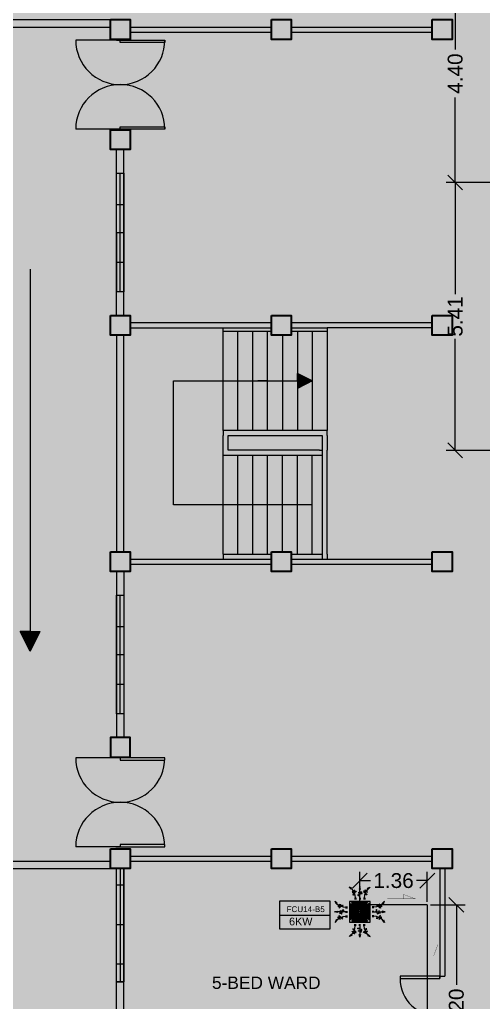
# Model space of a CAD drawing. Header units: millimetres. Extents: x -60 to 576, y -39 to 287.
# Drawn here: x 238.41 to 247.77, y 109.86 to 129.71 of the extents above; entities that cross this region are included whole.
import ezdxf

# ---------------------------------------------------------------- set-up
doc = ezdxf.new("R2010")
doc.units = ezdxf.units.MM
doc.header["$MEASUREMENT"] = 0
for name, color, linetype in [('AIR', 7, 'Continuous'), ('AIR-00', 7, 'Continuous'), ('AIR-01', 7, 'Continuous'), ('AIR-02', 7, 'Continuous'), ('AIR-04', 7, 'Continuous'), ('DRAIN PIPE', 7, 'Continuous'), ('fcu drain', 7, 'Continuous'), ('label', 7, 'Continuous'), ('Legends', 7, 'Continuous'), ('M-AC-TEXT', 7, 'Continuous')]:
    doc.layers.add(name, color=color, linetype=linetype)
doc.styles.add('ar-dim-axis', font='romans.shx', dxfattribs={"width": 0.8})
doc.styles.add('OIP FONT', font='GOTHIC.TTF', dxfattribs={"height": 150})
doc.styles.get("Standard").update_dxf_attribs({"font": 'arial.ttf'})
doc.styles.add('SWISSLT175', font='swissl.ttf', dxfattribs={"height": 0.175})
doc.dimstyles.new('ar-dim-axis', dxfattribs={"dimtxt": 350, "dimasz": 250, "dimexe": 75, "dimexo": 75, "dimgap": 200, "dimtad": 1, "dimdec": 0, "dimzin": 12, "dimdsep": 46, "dimtxsty": 'ar-dim-axis', "dimblk": 'ARCHTICK', "dimcen": 120, "dimclrd": 11, "dimclre": 8, "dimclrt": 4, "dimadec": 0, "dimazin": 3, "dimtm": 1, "dimtfac": 1, "dimtdec": 0, "dimtix": 1, "dimtmove": 2, "dimatfit": 3, "dimldrblk": 'ARCHTICK', "dimfxl": 1, "dimtolj": 1, "dimtzin": 0, "dimarcsym": 1})
doc.dimstyles.new('Copy of dimension', dxfattribs={"dimtxt": 0.3, "dimasz": 0.3, "dimexe": 0.18, "dimexo": 0.0625, "dimgap": 0.09, "dimtad": 0, "dimzin": 0, "dimdsep": 46, "dimtxsty": 'Standard', "dimblk": 'OBLIQUE', "dimcen": 0.09, "dimclrd": 256, "dimclre": 256, "dimclrt": 256, "dimadec": 0, "dimazin": 0, "dimtfac": 1, "dimtofl": 0, "dimtmove": 0, "dimatfit": 3, "dimldrblk": 'OBLIQUE', "dimfxl": 1, "dimtolj": 1, "dimtzin": 0, "dimarcsym": 0})

# ---------------------------------------------------------------- blocks, each defined once
blk = doc.blocks.new('_ARCHTICK')
at = {"color": 0, "linetype": 'ByBlock', "const_width": 0.15}
blk.add_lwpolyline([(-0.5, -0.5), (0.5, 0.5)], dxfattribs=at)
blk = doc.blocks.new('FCU-13000P (CASSETTE SPLIT)')
at = {"layer": 'AIR-00', "ltscale": 3}
for p, q in [((-7.105427357601002e-15, 0.5227760220777427), (-7.105427357601002e-15, 0.999858067324416)), ((-0.1934974863815064, 0.5583965329426945), (-0.1934974863815064, 0.4871555112127943)), ((-0.1618149178217116, 0.5583965329426945), (-0.1618149178217116, 0.4871555112127943)), ((-0.01584128427990628, 0.5583965329426945), (-0.01584128427990628, 0.4871555112127943)), ((0.01584128427989029, 0.5583965329426945), (0.01584128427989029, 0.4871555112127943)), ((0.1618149178217116, 0.5583965329426945), (0.1618149178217116, 0.4871555112127943)), ((0.1934974863815064, 0.5583965329426945), (0.1934974863815064, 0.4871555112127943)), ((-0.5227760220777427, 7.105427357601002e-15), (-0.999858067324416, 7.105427357601002e-15)), ((-0.5583965329426945, 0.1934974863815064), (-0.4871555112127934, 0.1934974863815064)), ((-0.5583965329426945, 0.1618149178217116), (-0.4871555112127934, 0.1618149178217116)), ((-0.5583965329426945, 0.01584128427990628), (-0.4871555112127934, 0.01584128427990628)), ((0.5583965329426945, 0.1934974863815064), (0.4871555112127934, 0.1934974863815064)), ((0.5583965329426945, 0.1618149178217116), (0.4871555112127934, 0.1618149178217116)), ((0.5583965329426945, 0.01584128427990628), (0.4871555112127934, 0.01584128427990628)), ((0.5227760220777427, 7.105427357601002e-15), (0.999858067324416, 7.105427357601002e-15)), ((-0.5583965329426945, -0.01584128427989029), (-0.4871555112127934, -0.01584128427989029)), ((-0.5583965329426945, -0.1618149178217116), (-0.4871555112127934, -0.1618149178217116)), ((-0.5583965329426945, -0.1934974863815064), (-0.4871555112127934, -0.1934974863815064)), ((0.5583965329426945, -0.01584128427989029), (0.4871555112127934, -0.01584128427989029)), ((0.5583965329426945, -0.1618149178217116), (0.4871555112127934, -0.1618149178217116)), ((0.5583965329426945, -0.1934974863815064), (0.4871555112127934, -0.1934974863815064)), ((-0.1934974863815064, -0.5583965329426945), (-0.1934974863815064, -0.4871555112127943)), ((-0.1618149178217116, -0.5583965329426945), (-0.1618149178217116, -0.4871555112127943)), ((-0.01584128427990628, -0.5583965329426945), (-0.01584128427990628, -0.4871555112127943)), ((-7.105427357601002e-15, -0.5227760220777427), (-7.105427357601002e-15, -0.999858067324416)), ((0.01584128427989029, -0.5583965329426945), (0.01584128427989029, -0.4871555112127943)), ((0.1618149178217116, -0.5583965329426945), (0.1618149178217116, -0.4871555112127943)), ((0.1934974863815064, -0.5583965329426945), (0.1934974863815064, -0.4871555112127943))]:
    blk.add_line(p, q, dxfattribs=at)
at = {"layer": 'AIR-00'}
for p, q in [((0.2953553390593271, -0.2953553390593253), (-0.2953553390593271, 0.2953553390593253)), ((0.2953553390593271, 0.2953553390593253), (-0.2953553390593271, -0.2953553390593253))]:
    blk.add_line(p, q, dxfattribs=at)
at = {"layer": 'AIR-00', "ltscale": 3}
for points in [[(-0.3354339739758903, 0.8949367535147612), (-0.311302411150054, 0.9324741763992979), (-0.4157311477908916, 0.9730825421665728)], [(-0.02231249897048215, 0.8900557322108931), (0.02231249897046617, 0.8900557322108931), (-8.881784197001252e-15, 0.999858067324416)], [(0.3354339739758903, 0.8949367535147612), (0.311302411150054, 0.9324741763992979), (0.4157311477908916, 0.9730825421665728)], [(-0.8949367535147612, 0.3354339739758903), (-0.9324741763992979, 0.311302411150054), (-0.9730825421665728, 0.4157311477908916)], [(0.8949367535147612, 0.3354339739758903), (0.9324741763992979, 0.311302411150054), (0.9730825421665728, 0.4157311477908916)], [(-0.8900557322108931, 0.02231249897048215), (-0.8900557322108931, -0.02231249897046617), (-0.999858067324416, 8.881784197001252e-15)], [(0.8900557322108931, 0.02231249897048215), (0.8900557322108931, -0.02231249897046617), (0.999858067324416, 8.881784197001252e-15)], [(-0.8949367535147612, -0.3354339739758903), (-0.9324741763992979, -0.311302411150054), (-0.9730825421665728, -0.4157311477908916)], [(0.8949367535147612, -0.3354339739758903), (0.9324741763992979, -0.311302411150054), (0.9730825421665728, -0.4157311477908916)], [(-0.3354339739758903, -0.8949367535147612), (-0.311302411150054, -0.9324741763992979), (-0.4157311477908916, -0.9730825421665728)], [(-0.02231249897048215, -0.8900557322108931), (0.02231249897046617, -0.8900557322108931), (-8.881784197001252e-15, -0.999858067324416)], [(0.3354339739758903, -0.8949367535147612), (0.311302411150054, -0.9324741763992979), (0.4157311477908916, -0.9730825421665728)]]:
    blk.add_lwpolyline(points, close=True, dxfattribs=at)
at = {"layer": 'AIR-00'}
for points in [[(-0.3233681925629757, 0.9137054649570295, -0.1718088678768037), (-0.1776562021016108, 0.5583965329426945), (-0.1776562021016108, 0.5222310829013512)], [(0.3233681925629757, 0.9137054649570295, 0.1718088678768037), (0.1776562021016108, 0.5583965329426945), (0.1776562021016108, 0.5222310829013512)], [(-0.9137054649570295, 0.3233681925629757, 0.1718088678768037), (-0.5583965329426945, 0.1776562021016108), (-0.5222310829013512, 0.1776562021016108)], [(0.9137054649570295, 0.3233681925629757, -0.1718088678768037), (0.5583965329426945, 0.1776562021016108), (0.5222310829013512, 0.1776562021016108)], [(-0.9137054649570295, -0.3233681925629757, -0.1718088678768037), (-0.5583965329426945, -0.1776562021016108), (-0.5222310829013512, -0.1776562021016108)], [(0.9137054649570295, -0.3233681925629757, 0.1718088678768037), (0.5583965329426945, -0.1776562021016108), (0.5222310829013512, -0.1776562021016108)], [(-0.3233681925629757, -0.9137054649570295, 0.1718088678768037), (-0.1776562021016108, -0.5583965329426945), (-0.1776562021016108, -0.5222310829013512)], [(0.3233681925629757, -0.9137054649570295, -0.1718088678768037), (0.1776562021016108, -0.5583965329426945), (0.1776562021016108, -0.5222310829013512)]]:
    blk.add_lwpolyline(points, format="xyb", dxfattribs=at)
for points in [[(-0.2599999999999998, -0.259999999999998), (0.2599999999999998, -0.2599999999999962), (0.2600000000000007, 0.259999999999998), (-0.2599999999999998, 0.259999999999998)], [(-0.2100000000000009, -0.2099999999999991), (0.2100000000000026, -0.2099999999999973), (0.2100000000000009, 0.2099999999999991), (-0.2100000000000009, 0.2099999999999991)], [(-0.160000000000001, -0.1599999999999984), (0.1600000000000028, -0.1599999999999966), (0.160000000000001, 0.1599999999999984), (-0.160000000000001, 0.1599999999999984)], [(-0.1100000000000012, -0.1099999999999994), (0.110000000000003, -0.1099999999999977), (0.1100000000000012, 0.1099999999999994), (-0.1100000000000012, 0.1099999999999994)], [(-0.06000000000000139, -0.05999999999999872), (0.06000000000000316, -0.05999999999999694), (0.06000000000000139, 0.05999999999999872), (-0.06000000000000139, 0.05999999999999872)]]:
    blk.add_lwpolyline(points, close=True, dxfattribs=at)
at = {"layer": 'AIR-00', "ltscale": 3}
for points in [[(-0.2677478374719957, 0.8404580605517644), (-0.2311577860871346, 0.8521369272970549), (-0.1336933111678267, 0.8824412830765702), (-0.422244853896613, 0.7038013426221994), (0.004842014239526904, 0.9030058120233662), (-0.358385268367277, 0.6454544827540296), (-0.2387546223537829, 0.6780035992551685), (-0.199446847060301, 0.6895241051866989)], [(0.2677478374719957, 0.8404580605517644), (0.2311577860871346, 0.8521369272970549), (0.1336933111678267, 0.8824412830765702), (0.422244853896613, 0.7038013426221994), (-0.004842014239526904, 0.9030058120233662), (0.358385268367277, 0.6454544827540296), (0.2387546223537829, 0.6780035992551685), (0.199446847060301, 0.6895241051866989)], [(-0.8404580605517644, 0.2677478374719957), (-0.8521369272970549, 0.2311577860871346), (-0.8824412830765702, 0.1336933111678267), (-0.7038013426221994, 0.422244853896613), (-0.9030058120233662, -0.004842014239526904), (-0.6454544827540296, 0.358385268367277), (-0.6780035992551685, 0.2387546223537829), (-0.6895241051866989, 0.199446847060301)], [(0.8404580605517644, 0.2677478374719957), (0.8521369272970549, 0.2311577860871346), (0.8824412830765702, 0.1336933111678267), (0.7038013426221994, 0.422244853896613), (0.9030058120233662, -0.004842014239526904), (0.6454544827540296, 0.358385268367277), (0.6780035992551685, 0.2387546223537829), (0.6895241051866989, 0.199446847060301)], [(-0.8404580605517644, -0.2677478374719957), (-0.8521369272970549, -0.2311577860871346), (-0.8824412830765702, -0.1336933111678267), (-0.7038013426221994, -0.422244853896613), (-0.9030058120233662, 0.004842014239526904), (-0.6454544827540296, -0.358385268367277), (-0.6780035992551685, -0.2387546223537829), (-0.6895241051866989, -0.199446847060301)], [(0.8404580605517644, -0.2677478374719957), (0.8521369272970549, -0.2311577860871346), (0.8824412830765702, -0.1336933111678267), (0.7038013426221994, -0.422244853896613), (0.9030058120233662, 0.004842014239526904), (0.6454544827540296, -0.358385268367277), (0.6780035992551685, -0.2387546223537829), (0.6895241051866989, -0.199446847060301)], [(-0.2677478374719957, -0.8404580605517644), (-0.2311577860871346, -0.8521369272970549), (-0.1336933111678267, -0.8824412830765702), (-0.422244853896613, -0.7038013426221994), (0.004842014239526904, -0.9030058120233662), (-0.358385268367277, -0.6454544827540296), (-0.2387546223537829, -0.6780035992551685), (-0.199446847060301, -0.6895241051866989)], [(0.2677478374719957, -0.8404580605517644), (0.2311577860871346, -0.8521369272970549), (0.1336933111678267, -0.8824412830765702), (0.422244853896613, -0.7038013426221994), (-0.004842014239526904, -0.9030058120233662), (0.358385268367277, -0.6454544827540296), (0.2387546223537829, -0.6780035992551685), (0.199446847060301, -0.6895241051866989)]]:
    blk.add_open_spline(points, degree=3, knots=[0.003283373016645994, 0.003283373016645994, 0.003283373016645994, 0.003283373016645994, 0.07125673401182435, 0.1924074622850254, 0.3347111145698326, 0.5062144727996265, 0.5813292033149298, 0.5813292033149298, 0.5813292033149298, 0.5813292033149298], dxfattribs=at)
for points in [[(-8.881784197001252e-15, 0.7998245828525512), (0.07656577961462041, 0.77607757560925), (-0.05808428128809773, 0.7549690294354541), (0.09768727811871436, 0.7180292880357495), (-0.08712642193214215, 0.6626196044680484), (-8.881784197001252e-15, 0.6309567852073492)], [(-0.7998245828525512, 8.881784197001252e-15), (-0.77607757560925, -0.07656577961462041), (-0.7549690294354541, 0.05808428128809773), (-0.7180292880357495, -0.09768727811871436), (-0.6626196044680484, 0.08712642193214215), (-0.6309567852073492, 8.881784197001252e-15)], [(0.7998245828525512, 8.881784197001252e-15), (0.77607757560925, -0.07656577961462041), (0.7549690294354541, 0.05808428128809773), (0.7180292880357495, -0.09768727811871436), (0.6626196044680484, 0.08712642193214215), (0.6309567852073492, 8.881784197001252e-15)], [(-8.881784197001252e-15, -0.7998245828525512), (0.07656577961462041, -0.77607757560925), (-0.05808428128809773, -0.7549690294354541), (0.09768727811871436, -0.7180292880357495), (-0.08712642193214215, -0.6626196044680484), (-8.881784197001252e-15, -0.6309567852073492)]]:
    blk.add_spline(points, degree=3, dxfattribs=at)
for points in [[(-0.4157311477908907, 0.9730825421665728), (-0.3354339739758911, 0.8949367535147612), (-0.3113024111500549, 0.9324741763992979)], [(-7.993605777301127e-15, 0.999858067324416), (-0.02231249897048304, 0.8900557322108931), (0.02231249897046528, 0.8900557322108931)], [(0.4157311477908889, 0.9730825421665728), (0.3354339739758894, 0.8949367535147612), (0.3113024111500531, 0.9324741763992979)], [(-0.9730825421665728, 0.4157311477908898), (-0.8949367535147612, 0.3354339739758903), (-0.9324741763992979, 0.311302411150054)], [(0.9730825421665728, 0.4157311477908898), (0.8949367535147612, 0.3354339739758903), (0.9324741763992979, 0.311302411150054)], [(-0.999858067324416, 7.105427357601002e-15), (-0.8900557322108922, 0.02231249897048215), (-0.8900557322108922, -0.02231249897046617)], [(0.999858067324416, 7.105427357601002e-15), (0.8900557322108922, 0.02231249897048215), (0.8900557322108922, -0.02231249897046617)], [(-0.9730825421665728, -0.4157311477908898), (-0.8949367535147612, -0.3354339739758903), (-0.9324741763992979, -0.311302411150054)], [(0.9730825421665728, -0.4157311477908898), (0.8949367535147612, -0.3354339739758903), (0.9324741763992979, -0.311302411150054)], [(-0.4157311477908907, -0.9730825421665728), (-0.3354339739758911, -0.8949367535147612), (-0.3113024111500549, -0.9324741763992979)], [(-7.993605777301127e-15, -0.999858067324416), (-0.02231249897048304, -0.8900557322108931), (0.02231249897046528, -0.8900557322108931)], [(0.4157311477908889, -0.9730825421665728), (0.3354339739758894, -0.8949367535147612), (0.3113024111500531, -0.9324741763992979)]]:
    blk.add_solid(points, dxfattribs=at)
at = {"layer": 'AIR-01'}
for points in [[(-0.3725000000000005, 0.3099999999999987), (-0.3475000000000001, 0.3099999999999987), (-0.3475000000000001, -0.3099999999999987), (-0.3725000000000005, -0.3099999999999987)], [(-0.3100000000000005, 0.3724999999999987), (0.3100000000000005, 0.3724999999999987), (0.3100000000000005, 0.3475000000000001), (-0.3100000000000005, 0.3475000000000001)], [(0.3725000000000005, 0.3099999999999987), (0.3475000000000001, 0.3099999999999987), (0.3475000000000001, -0.3099999999999987), (0.3725000000000005, -0.3099999999999987)], [(-0.3100000000000005, -0.3724999999999987), (0.3100000000000005, -0.3724999999999987), (0.3100000000000005, -0.3475000000000001), (-0.3100000000000005, -0.3475000000000001)]]:
    blk.add_lwpolyline(points, close=True, dxfattribs=at)
at = {"layer": 'AIR-02'}
blk.add_lwpolyline([(-0.2600000000000007, -0.3099999999999987), (0.2600000000000016, -0.3099999999999969, 0.414213562373095), (0.3100000000000014, -0.2599999999999962), (0.3100000000000005, 0.259999999999998, 0.4142135623730945), (0.2600000000000007, 0.3099999999999987), (-0.2600000000000007, 0.3099999999999987, 0.414213562373095), (-0.3100000000000005, 0.259999999999998), (-0.3100000000000005, -0.259999999999998, 0.414213562373095)], format="xyb", close=True, dxfattribs=at)
at = {"layer": 'AIR-04'}
blk.add_lwpolyline([(-0.4100000000000001, -0.4100000000000001), (0.4100000000000001, -0.4100000000000001), (0.4100000000000001, 0.4100000000000001), (-0.4100000000000001, 0.4100000000000001)], close=True, dxfattribs=at)
blk = doc.blocks.new('_Oblique')
at = {"color": 0, "linetype": 'ByBlock', "lineweight": -2}
blk.add_line((-0.5, -0.5), (0.5, 0.5), dxfattribs=at)
blk = doc.blocks.new('*D210')
at = {"lineweight": -2, "transparency": 16777216}
for p, q in [((247.9357664426876, 130.8233118217635), (247.0206179652503, 130.8233118217635)), ((247.2006179652503, 130.8233118217635), (247.2006179652503, 129.1077031429105)), ((247.2006179652503, 126.4217806850669), (247.2006179652503, 128.13738936392)), ((247.9357664426803, 126.4217806850669), (247.0206179652503, 126.4217806850669))]:
    blk.add_line(p, q, dxfattribs=at)
at = {"layer": 'Defpoints', "color": 0, "transparency": 16777216}
for p in [(247.9982664426876, 130.8233118217635), (247.2006179652503, 126.4217806850669), (247.9982664426803, 126.4217806850669)]:
    blk.add_point(p, dxfattribs=at)
at = {"lineweight": -2, "transparency": 16777216, "xscale": 0.3, "yscale": 0.3, "zscale": 0.3}
for p, rotation in [((247.2006179652503, 130.8233118217635), 90), ((247.2006179652503, 126.4217806850669), 270)]:
    blk.add_blockref('_Oblique', p, dxfattribs=dict(at, rotation=rotation))
at = {"transparency": 16777216, "insert": (247.2006179652503, 128.6225462534151), "char_height": 0.3, "attachment_point": 5, "rotation": 90}
blk.add_mtext('\\A1;4.40', dxfattribs=at)
blk = doc.blocks.new('*D211')
at = {"lineweight": -2, "transparency": 16777216}
for p, q in [((247.9357664426803, 126.4217806850669), (247.0206179652506, 126.4217806850669)), ((247.2006179652506, 126.4217806850669), (247.2006179652506, 124.1668488454142)), ((247.2006179652506, 121.0105663918461), (247.2006179652506, 123.2654982314988)), ((247.9357664426876, 121.0105663918461), (247.0206179652506, 121.0105663918461))]:
    blk.add_line(p, q, dxfattribs=at)
at = {"layer": 'Defpoints', "color": 0, "transparency": 16777216}
for p in [(247.9982664426803, 126.4217806850669), (247.2006179652506, 121.0105663918461), (247.9982664426876, 121.0105663918461)]:
    blk.add_point(p, dxfattribs=at)
at = {"lineweight": -2, "transparency": 16777216, "xscale": 0.3, "yscale": 0.3, "zscale": 0.3}
for p, rotation in [((247.2006179652506, 126.4217806850669), 90), ((247.2006179652506, 121.0105663918461), 270)]:
    blk.add_blockref('_Oblique', p, dxfattribs=dict(at, rotation=rotation))
at = {"transparency": 16777216, "insert": (247.2006179652505, 123.7161735384564), "char_height": 0.3, "attachment_point": 5, "rotation": 90}
blk.add_mtext('\\A1;5.41', dxfattribs=at)
blk = doc.blocks.new('*D240')
at = {"lineweight": -2, "transparency": 16777216}
for p, q in [((245.2736970668861, 111.8899097706475), (245.2736970668861, 112.496831155322)), ((246.6359737652833, 111.8899097706548), (246.6359737652833, 112.496831155322)), ((245.2736970668861, 112.316831155322), (245.4894261391407, 112.316831155322)), ((246.6359737652833, 112.316831155322), (246.4202446930288, 112.316831155322))]:
    blk.add_line(p, q, dxfattribs=at)
at = {"layer": 'Defpoints', "color": 0, "transparency": 16777216}
for p in [(246.6359737652833, 112.316831155322), (245.2736970668861, 111.8274097706475), (246.6359737652833, 111.8274097706548)]:
    blk.add_point(p, dxfattribs=at)
at = {"lineweight": -2, "transparency": 16777216, "xscale": 0.3, "yscale": 0.3, "zscale": 0.3, "rotation": 180}
blk.add_blockref('_Oblique', (245.2736970668861, 112.316831155322), dxfattribs=at)
at = {"lineweight": -2, "transparency": 16777216, "xscale": 0.3, "yscale": 0.3, "zscale": 0.3}
blk.add_blockref('_Oblique', (246.6359737652833, 112.316831155322), dxfattribs=at)
at = {"transparency": 16777216, "insert": (245.9548354160847, 112.316831155322), "char_height": 0.3, "attachment_point": 5}
blk.add_mtext('\\A1;1.36', dxfattribs=at)
blk = doc.blocks.new('*D241')
at = {"lineweight": -2, "transparency": 16777216}
for p, q in [((246.6984737652834, 111.8274097706548), (247.4036526944148, 111.8274097706548)), ((247.2236526944148, 111.8274097706548), (247.2236526944148, 110.2144936869864)), ((247.2236526944148, 107.6312638243275), (247.2236526944148, 109.2441799079959)), ((246.6984737652834, 107.6312638243275), (247.4036526944148, 107.6312638243275))]:
    blk.add_line(p, q, dxfattribs=at)
at = {"layer": 'Defpoints', "color": 0, "transparency": 16777216}
for p in [(246.6359737652834, 111.8274097706548), (246.6359737652834, 107.6312638243275), (247.2236526944148, 107.6312638243275)]:
    blk.add_point(p, dxfattribs=at)
at = {"lineweight": -2, "transparency": 16777216, "xscale": 0.3, "yscale": 0.3, "zscale": 0.3}
for p, rotation in [((247.2236526944148, 111.8274097706548), 90), ((247.2236526944148, 107.6312638243275), 270)]:
    blk.add_blockref('_Oblique', p, dxfattribs=dict(at, rotation=rotation))
at = {"transparency": 16777216, "insert": (247.2236526944148, 109.7293367974911), "char_height": 0.3, "attachment_point": 5, "rotation": 90}
blk.add_mtext('\\A1;4.20', dxfattribs=at)

msp = doc.modelspace()

# ---------------------------------------------------------------- linework, layer by layer
at = {"color": 8, "lineweight": 25}
for p, q in [((234.9382664426898, 129.7124097706495), (240.2382664426927, 129.7124097706495)), ((237.2382664426927, 129.5624097706481), (240.2382664426927, 129.5624097706481)), ((240.6382664427015, 129.5624097706553), (243.4882664426927, 129.5624097706553)), ((240.6382664427015, 129.4624097706568), (243.4882664426927, 129.4624097706568)), ((243.8882664427015, 129.5624097706553), (246.7382664426927, 129.5624097706553)), ((243.8882664427015, 129.4624097706568), (246.7382664426927, 129.4624097706568)), ((240.3632664426927, 129.3124097706553), (240.3632664426782, 129.299909770651)), ((240.3632664426927, 129.299909770651), (240.5132664426869, 129.299909770651)), ((240.5132664427015, 129.3124097706553), (240.5132664427015, 129.299909770651)), ((240.5132664426869, 127.4999097706553), (240.3632664426927, 127.4999097706553)), ((240.3632664427073, 127.4874097706582), (240.3632664427073, 127.4999097706553)), ((240.5132664426869, 127.4874097706582), (240.5132664426869, 127.4999097706553)), ((240.3632664426927, 123.7374097706582), (240.3632664426927, 127.0874097706495)), ((240.5132664427015, 123.7374097706582), (240.5132664426869, 127.0874097706568)), ((243.4882664426927, 123.5874097706568), (240.6382664427015, 123.5874097706568)), ((246.7382664426927, 123.5874097706568), (243.8882664427015, 123.5874097706568)), ((240.3632664426927, 123.3374097706568), (240.3632664426927, 118.9624097706568)), ((240.5132664427015, 121.4124097706612), (240.5132664427015, 123.3374097706568)), ((240.6382664427015, 123.4874097706582), (243.4882664426927, 123.4874097706582)), ((243.8882664427015, 123.4874097706582), (244.6132664426927, 123.4874097706582)), ((246.7382664426927, 123.4874097706582), (244.6132664426927, 123.4874097706582)), ((240.5132664427015, 121.3124097706553), (240.5132664427015, 121.4124097706612)), ((240.5132664427015, 121.0124097706597), (240.5132664427015, 121.3124097706553)), ((240.5132664427015, 120.9124097706612), (240.5132664427015, 121.0124097706597)), ((240.5132664427015, 118.9624097706568), (240.5132664427015, 120.9124097706612)), ((240.6382664427015, 118.8124097706553), (243.4882664426927, 118.8124097706553)), ((243.8882664427015, 118.8124097706553), (246.7382664426927, 118.8124097706553)), ((240.3632664426927, 118.5624097706553), (240.3632664426927, 115.2124097706641)), ((240.5132664427015, 118.5624097706553), (240.5132664426869, 115.2124097706568)), ((240.6382664427015, 118.7124097706568), (243.4882664426927, 118.7124097706568)), ((243.8882664427015, 118.7124097706568), (246.7382664426927, 118.7124097706568)), ((240.3632664427073, 114.8124097706553), (240.3632664427073, 114.7999097706582)), ((240.5132664426869, 114.7999097706582), (240.3632664426927, 114.7999097706582)), ((240.5132664426869, 114.8124097706553), (240.5132664426869, 114.7999097706582)), ((240.3632664426927, 112.9999097706626), (240.5132664426869, 112.9999097706626)), ((240.3632664426927, 112.9874097706582), (240.3632664426782, 112.9999097706626)), ((240.5132664427015, 112.9874097706582), (240.5132664427015, 112.9999097706626)), ((240.6382664427015, 112.8124097706553), (243.4882664426927, 112.8124097706553)), ((243.8882664427015, 112.8124097706553), (246.7382664426927, 112.8124097706553)), ((237.2382664426927, 112.7124097706568), (240.2382664426927, 112.7124097706568)), ((240.6382664427015, 112.7124097706568), (243.4882664426927, 112.7124097706568)), ((243.8882664427015, 112.7124097706568), (246.7382664426927, 112.7124097706568)), ((237.2382664426927, 112.5624097706553), (240.2382664426927, 112.5624097706553)), ((240.3632664426927, 106.9624097706568), (240.3632664426927, 112.5624097706553)), ((240.5132664427015, 106.9624097706568), (240.5132664427015, 112.5624097706553)), ((246.8882664427015, 112.5624097706553), (246.8882664427015, 110.3374097706568)), ((246.9882664426927, 112.5624097706553), (246.9882664426927, 110.3874097706597)), ((246.8882664427015, 110.3874097706597), (246.9882664426927, 110.3874097706597))]:
    msp.add_line(p, q, dxfattribs=at)
at = {"color": 8, "lineweight": 13}
for p, q in [((240.4382664426898, 129.299909770651), (239.5382664426957, 129.299909770651)), ((240.4382664426898, 129.299909770651), (241.338266442684, 129.299909770651)), ((240.4382664426898, 129.2499097706553), (240.4382664426898, 129.299909770651)), ((241.338266442684, 129.2499097706553), (240.4382664426898, 129.2499097706553)), ((241.338266442684, 129.299909770651), (241.338266442684, 129.2499097706553)), ((240.4382664426898, 127.4999097706553), (239.5382664426957, 127.4999097706553)), ((240.4382664426898, 127.549909770651), (241.338266442684, 127.549909770651)), ((240.4382664426898, 127.4999097706553), (240.4382664426898, 127.549909770651)), ((241.338266442684, 127.4999097706553), (240.4382664426898, 127.4999097706553)), ((241.338266442684, 127.549909770651), (241.338266442684, 127.4999097706553)), ((240.4382664426898, 114.7999097706582), (239.5382664426957, 114.7999097706582)), ((241.338266442684, 114.7999097706582), (240.4382664426898, 114.7999097706582)), ((240.4382664426898, 114.7999097706582), (240.4382664426898, 114.7499097706626)), ((241.338266442684, 114.7499097706626), (241.338266442684, 114.7999097706582)), ((240.4382664426898, 114.7499097706626), (241.338266442684, 114.7499097706626)), ((240.4382664426898, 112.9999097706626), (239.5382664426957, 112.9999097706626)), ((241.338266442684, 113.0499097706582), (240.4382664426898, 113.0499097706582)), ((240.4382664426898, 113.0499097706582), (240.4382664426898, 112.9999097706626)), ((240.4382664426898, 112.9999097706626), (241.338266442684, 112.9999097706626)), ((241.338266442684, 112.9999097706626), (241.338266442684, 113.0499097706582))]:
    msp.add_line(p, q, dxfattribs=at)
at = {"color": 8, "lineweight": 9}
for p, q in [((240.3632664426927, 126.612409770651), (240.5132664427015, 126.612409770651)), ((240.3632664426927, 125.4124097706466), (240.3632664426927, 126.612409770651)), ((240.4382664426898, 124.2124097706495), (240.4382664426898, 126.612409770651)), ((240.5132664427015, 126.612409770651), (240.5132664427015, 124.2124097706495)), ((240.3632664426927, 125.9749196415017), (240.5132664427015, 125.9749196415017)), ((240.3632664426927, 125.4124097706466), (240.3632664426927, 124.2124097706495)), ((240.3632664426927, 125.4124097706466), (240.5132664427015, 125.4124097706466)), ((240.3632664426927, 124.8124097706481), (240.5132664427015, 124.8124097706481)), ((238.6179590379993, 124.668851083707), (238.6179590379993, 117.3510933673264)), ((240.5132664427015, 124.2124097706495), (240.3632664426927, 124.2124097706495)), ((242.5132664427015, 123.4124097706612), (242.5132664427015, 123.4874097706582)), ((242.5132664427015, 121.4124097706612), (242.5132664427015, 123.4124097706612)), ((243.4882664426927, 123.4124097706612), (242.5132664427015, 123.4124097706612)), ((242.8132664426898, 121.4124097706612), (242.8132664426898, 123.4124097706612)), ((243.1132664426927, 121.4124097706612), (243.1132664426927, 123.4124097706612)), ((243.4132664426957, 121.4124097706612), (243.4132664426957, 123.4124097706612)), ((243.713266442684, 123.3374097706568), (243.713266442684, 121.4124097706612)), ((244.6132664426927, 123.4124097706612), (243.8882664427015, 123.4124097706612)), ((244.0132664427015, 123.4124097706612), (244.0132664427015, 121.4124097706612)), ((244.3132664426898, 123.4124097706612), (244.3132664426898, 121.4124097706612)), ((244.6132664426927, 123.4874097706582), (244.6132664426927, 123.4124097706612)), ((244.6132664426927, 123.4124097706612), (244.6132664426927, 121.4124097706612)), ((244.0132664427015, 122.4124097706612), (244.0132664427015, 122.5624097706553)), ((244.3132664426898, 122.4124097706612), (244.0132664427015, 122.5624097706553)), ((244.0232664426962, 122.4124097706612), (244.0232664426962, 122.557409770658)), ((244.033266442691, 122.4124097706612), (244.033266442691, 122.5524097706606)), ((244.0432664427003, 122.4124097706612), (244.0432664427003, 122.5474097706559)), ((244.0532664426951, 122.4124097706612), (244.0532664426951, 122.5424097706585)), ((244.0632664426898, 122.4124097706612), (244.0632664426898, 122.5374097706612)), ((244.0732664426992, 122.4124097706612), (244.0732664426992, 122.5324097706565)), ((244.0832664426939, 122.4124097706612), (244.0832664426939, 122.5274097706591)), ((244.0932664426887, 122.4124097706612), (244.0932664426887, 122.5224097706617)), ((244.103266442698, 122.4124097706612), (244.103266442698, 122.5174097706571)), ((244.1132664426927, 122.4124097706612), (244.1132664426927, 122.5124097706597)), ((244.1232664426875, 122.4124097706612), (244.1232664426875, 122.5074097706623)), ((244.1332664426968, 122.4124097706612), (244.1332664426968, 122.5024097706577)), ((241.5132664427015, 119.9124097706612), (241.5132664427015, 122.4124097706612)), ((241.5132664427015, 122.4124097706612), (244.0132664427015, 122.4124097706612)), ((243.4132664426957, 122.4124097706612), (243.213266442684, 122.4124097706612)), ((243.4132664426957, 122.4124097706612), (243.6132664426927, 122.4124097706612)), ((244.0132664427015, 122.4124097706612), (244.3132664426898, 122.4124097706612)), ((244.0132664427015, 122.4124097706612), (244.0132664427015, 122.2624097706597)), ((244.3132664426898, 122.4124097706612), (244.0132664427015, 122.2624097706597)), ((244.0232664426962, 122.4124097706612), (244.0232664426962, 122.2674097706571)), ((244.033266442691, 122.4124097706612), (244.033266442691, 122.2724097706617)), ((244.0432664427003, 122.4124097706612), (244.0432664427003, 122.2774097706591)), ((244.0532664426951, 122.4124097706612), (244.0532664426951, 122.2824097706565)), ((244.0632664426898, 122.4124097706612), (244.0632664426898, 122.2874097706612)), ((244.0732664426992, 122.4124097706612), (244.0732664426992, 122.2924097706585)), ((244.0832664426939, 122.4124097706612), (244.0832664426939, 122.2974097706559)), ((244.0932664426887, 122.4124097706612), (244.0932664426887, 122.3024097706606)), ((244.103266442698, 122.4124097706612), (244.103266442698, 122.307409770658)), ((244.1132664426927, 122.4124097706612), (244.1132664426927, 122.3124097706553)), ((244.1232664426875, 122.4124097706612), (244.1232664426875, 122.31740977066)), ((244.1332664426968, 122.4124097706612), (244.1332664426968, 122.3224097706574)), ((244.1432664426916, 122.4124097706612), (244.1432664426916, 122.4974097706603)), ((244.1432664426916, 122.4124097706612), (244.1432664426916, 122.327409770662)), ((244.1532664426863, 122.4124097706612), (244.1532664426863, 122.4924097706556)), ((244.1532664426863, 122.4124097706612), (244.1532664426863, 122.3324097706594)), ((244.1632664426957, 122.4124097706612), (244.1632664426957, 122.4874097706582)), ((244.1632664426957, 122.4124097706612), (244.1632664426957, 122.3374097706568)), ((244.173266442705, 122.4124097706612), (244.173266442705, 122.4824097706609)), ((244.173266442705, 122.4124097706612), (244.173266442705, 122.3424097706614)), ((244.1832664426852, 122.4124097706612), (244.1832664426852, 122.4774097706562)), ((244.1832664426852, 122.4124097706612), (244.1832664426852, 122.3474097706588)), ((244.1932664426945, 122.4124097706612), (244.1932664426945, 122.4724097706588)), ((244.1932664426945, 122.4124097706612), (244.1932664426945, 122.3524097706562)), ((244.2032664427038, 122.4124097706612), (244.2032664427038, 122.4674097706614)), ((244.2032664427038, 122.4124097706612), (244.2032664427038, 122.3574097706609)), ((244.213266442684, 122.4124097706612), (244.213266442684, 122.4624097706568)), ((244.213266442684, 122.4124097706612), (244.213266442684, 122.3624097706582)), ((244.2232664426933, 122.4124097706612), (244.2232664426933, 122.4574097706594)), ((244.2232664426933, 122.4124097706612), (244.2232664426933, 122.3674097706556)), ((244.2332664427026, 122.4124097706612), (244.2332664427026, 122.452409770662)), ((244.2332664427026, 122.4124097706612), (244.2332664427026, 122.3724097706603)), ((244.2432664426974, 122.4124097706612), (244.2432664426974, 122.4474097706574)), ((244.2432664426974, 122.4124097706612), (244.2432664426974, 122.3774097706577)), ((244.2532664426922, 122.4124097706612), (244.2532664426922, 122.44240977066)), ((244.2532664426922, 122.4124097706612), (244.2532664426922, 122.382409770655)), ((244.2632664427015, 122.4124097706612), (244.2632664427015, 122.4374097706553)), ((244.2632664427015, 122.4124097706612), (244.2632664427015, 122.3874097706597)), ((244.2732664426962, 122.4124097706612), (244.2732664426962, 122.432409770658)), ((244.2732664426962, 122.4124097706612), (244.2732664426962, 122.3924097706571)), ((244.283266442691, 122.4124097706612), (244.283266442691, 122.4274097706606)), ((244.283266442691, 122.4124097706612), (244.283266442691, 122.3974097706617)), ((244.2932664427003, 122.4124097706612), (244.2932664427003, 122.4224097706559)), ((244.2932664427003, 122.4124097706612), (244.2932664427003, 122.4024097706591)), ((244.3032664426951, 122.4124097706612), (244.3032664426951, 122.4174097706585)), ((244.3032664426951, 122.4124097706612), (244.3032664426951, 122.4074097706565)), ((244.6132664426927, 121.4124097706612), (242.5132664427015, 121.4124097706612)), ((242.5132664427015, 121.4124097706612), (242.5132664427015, 121.3124097706553)), ((242.5132664427015, 121.0124097706597), (242.5132664427015, 121.3124097706553)), ((242.6132664426927, 121.0124097706597), (242.6132664426927, 121.3124097706553)), ((242.6132664426927, 121.3124097706553), (244.463266442684, 121.3124097706553)), ((244.463266442684, 121.3124097706553), (244.5132664427015, 121.3124097706553)), ((244.5132664427015, 121.3124097706553), (244.5132664427015, 121.0124097706597)), ((244.6132664426927, 121.3124097706553), (244.6132664426927, 121.4124097706612)), ((244.6132664426927, 121.3124097706553), (244.6132664426927, 121.0124097706597)), ((242.5132664427015, 118.9124097706612), (242.5132664427015, 121.0124097706597)), ((242.5132664427015, 120.9124097706612), (244.5132664427015, 120.9124097706612)), ((244.463266442684, 121.0124097706597), (242.6132664426927, 121.0124097706597)), ((242.8132664426898, 118.9124097706612), (242.8132664426898, 120.9124097706612)), ((243.1132664426927, 118.9124097706612), (243.1132664426927, 120.9124097706612)), ((243.4132664426957, 118.9124097706612), (243.4132664426957, 120.9124097706612)), ((243.713266442684, 118.9624097706568), (243.713266442684, 120.9124097706612)), ((244.0132664427015, 118.9124097706612), (244.0132664427015, 120.9124097706612)), ((244.3132664426898, 118.9124097706612), (244.3132664426898, 120.9124097706612)), ((244.463266442684, 121.0124097706597), (244.5132664427015, 121.0124097706597)), ((244.5132664427015, 121.0124097706597), (244.5132664427015, 118.8124097706553)), ((244.6132664426927, 120.9124097706612), (244.6132664426927, 121.0124097706597)), ((244.6132664426927, 118.9124097706612), (244.6132664426927, 120.9124097706612)), ((242.5132664427015, 119.9124097706612), (241.5132664427015, 119.9124097706612)), ((244.3132664426898, 119.9124097706612), (242.5132664427015, 119.9124097706612)), ((242.5132664427015, 118.9124097706612), (242.5132664427015, 118.8124097706553)), ((242.5132664427015, 118.9124097706612), (243.4882664426927, 118.9124097706612)), ((243.8882664427015, 118.9124097706612), (244.5132664427015, 118.9124097706612)), ((244.6132664426927, 118.9124097706612), (244.6132664426927, 118.8124097706553)), ((240.3632664426927, 118.0874097706568), (240.5132664427015, 118.0874097706568)), ((240.3632664426927, 116.8874097706524), (240.3632664426927, 118.0874097706568)), ((240.4382664426898, 115.6874097706553), (240.4382664426898, 118.0874097706568)), ((240.5132664427015, 118.0874097706568), (240.5132664427015, 115.6874097706553)), ((238.6179590379993, 117.3510933673264), (238.4179590380022, 117.3510933673264)), ((238.6179590379993, 116.9510933673249), (238.4179590380022, 117.3510933673264)), ((238.6179590379993, 117.3410933673243), (238.4229590380069, 117.3410933673243)), ((238.6179590379993, 117.3510933673264), (238.8179590379964, 117.3510933673264)), ((238.6179590379993, 116.9510933673249), (238.8179590379964, 117.3510933673264)), ((238.6179590379993, 117.3410933673243), (238.8129590379917, 117.3410933673243)), ((240.3632664426927, 117.4499196415076), (240.5132664427015, 117.4499196415076)), ((238.6179590379993, 117.3310933673223), (238.427959037997, 117.3310933673223)), ((238.6179590379993, 117.3210933673275), (238.4329590379871, 117.3210933673275)), ((238.6179590379993, 117.3110933673255), (238.4379590379917, 117.3110933673255)), ((238.6179590379993, 117.3010933673235), (238.4429590379964, 117.3010933673235)), ((238.6179590379993, 117.2910933673287), (238.447959038001, 117.2910933673287)), ((238.6179590379993, 117.2810933673267), (238.4529590380057, 117.2810933673267)), ((238.6179590379993, 117.2710933673246), (238.4579590379958, 117.2710933673246)), ((238.6179590379993, 117.2610933673226), (238.4629590379859, 117.2610933673226)), ((238.6179590379993, 117.2610933673226), (238.4629590379859, 117.2610933673226)), ((238.6179590379993, 117.2510933673278), (238.4679590379906, 117.2510933673278)), ((238.6179590379993, 117.2410933673258), (238.4729590379952, 117.2410933673258)), ((238.6179590379993, 117.2310933673238), (238.4779590379999, 117.2310933673238)), ((238.6179590379993, 117.221093367329), (238.4829590380045, 117.221093367329)), ((238.6179590379993, 117.211093367327), (238.4879590379946, 117.211093367327)), ((238.6179590379993, 117.2010933673249), (238.4929590379993, 117.2010933673249)), ((238.6179590379993, 117.1910933673229), (238.4979590379894, 117.1910933673229)), ((238.6179590379993, 117.1810933673281), (238.5029590379941, 117.1810933673281)), ((238.6179590379993, 117.1710933673261), (238.5079590379987, 117.1710933673261)), ((238.6179590379993, 117.161093367324), (238.5129590380034, 117.161093367324)), ((238.6179590379993, 117.1510933673293), (238.5179590379935, 117.1510933673293)), ((238.6179590379993, 117.1410933673272), (238.5229590379981, 117.1410933673272)), ((238.6179590379993, 117.3310933673223), (238.8079590379871, 117.3310933673223)), ((238.802959037997, 117.3210933673275), (238.6179590379993, 117.3210933673275)), ((238.7979590380069, 117.3110933673255), (238.6179590379993, 117.3110933673255)), ((238.7929590380022, 117.3010933673235), (238.6179590379993, 117.3010933673235)), ((238.7879590379976, 117.2910933673287), (238.6179590379993, 117.2910933673287)), ((238.7829590379929, 117.2810933673267), (238.6179590379993, 117.2810933673267)), ((238.7779590379882, 117.2710933673246), (238.6179590379993, 117.2710933673246)), ((238.7729590379981, 117.2610933673226), (238.6179590379993, 117.2610933673226)), ((238.7729590379981, 117.2610933673226), (238.6179590379993, 117.2610933673226)), ((238.7679590379935, 117.2510933673278), (238.6179590379993, 117.2510933673278)), ((238.7629590380034, 117.2410933673258), (238.6179590379993, 117.2410933673258)), ((238.7579590379987, 117.2310933673238), (238.6179590379993, 117.2310933673238)), ((238.7529590379941, 117.221093367329), (238.6179590379993, 117.221093367329)), ((238.7479590379894, 117.211093367327), (238.6179590379993, 117.211093367327)), ((238.7429590379993, 117.2010933673249), (238.6179590379993, 117.2010933673249)), ((238.7379590379946, 117.1910933673229), (238.6179590379993, 117.1910933673229)), ((238.7329590380045, 117.1810933673281), (238.6179590379993, 117.1810933673281)), ((238.7279590379999, 117.1710933673261), (238.6179590379993, 117.1710933673261)), ((238.7229590379952, 117.161093367324), (238.6179590379993, 117.161093367324)), ((238.7179590379906, 117.1510933673293), (238.6179590379993, 117.1510933673293)), ((238.7129590379859, 117.1410933673272), (238.6179590379993, 117.1410933673272)), ((238.6179590379993, 117.1310933673252), (238.5279590379882, 117.1310933673252)), ((238.6179590379993, 117.1210933673232), (238.5329590379929, 117.1210933673232)), ((238.6179590379993, 117.1110933673284), (238.5379590379976, 117.1110933673284)), ((238.6179590379993, 117.1010933673264), (238.5429590380022, 117.1010933673264)), ((238.6179590379993, 117.0910933673243), (238.5479590380069, 117.0910933673243)), ((238.6179590379993, 117.0810933673223), (238.552959037997, 117.0810933673223)), ((238.6179590379993, 117.0710933673275), (238.5579590379871, 117.0710933673275)), ((238.6179590379993, 117.0610933673255), (238.5629590379917, 117.0610933673255)), ((238.6179590379993, 117.0510933673235), (238.5679590379964, 117.0510933673235)), ((238.6179590379993, 117.0410933673287), (238.572959038001, 117.0410933673287)), ((238.6179590379993, 117.0310933673267), (238.5779590380057, 117.0310933673267)), ((238.6179590379993, 117.0210933673246), (238.5829590379958, 117.0210933673246)), ((238.6179590379993, 117.0110933673226), (238.5879590379859, 117.0110933673226)), ((238.6179590379993, 117.0010933673278), (238.5929590379906, 117.0010933673278)), ((238.6179590379993, 116.9910933673258), (238.5979590379952, 116.9910933673258)), ((238.6179590379993, 116.9810933673238), (238.6029590379999, 116.9810933673238)), ((238.6179590379993, 116.971093367329), (238.6079590380045, 116.971093367329)), ((238.6179590379993, 116.961093367327), (238.6129590379946, 116.961093367327)), ((238.7079590379958, 117.1310933673252), (238.6179590379993, 117.1310933673252)), ((238.7029590380057, 117.1210933673232), (238.6179590379993, 117.1210933673232)), ((238.697959038001, 117.1110933673284), (238.6179590379993, 117.1110933673284)), ((238.6929590379964, 117.1010933673264), (238.6179590379993, 117.1010933673264)), ((238.6879590379917, 117.0910933673243), (238.6179590379993, 117.0910933673243)), ((238.6829590379871, 117.0810933673223), (238.6179590379993, 117.0810933673223)), ((238.677959037997, 117.0710933673275), (238.6179590379993, 117.0710933673275)), ((238.6729590380069, 117.0610933673255), (238.6179590379993, 117.0610933673255)), ((238.6679590380022, 117.0510933673235), (238.6179590379993, 117.0510933673235)), ((238.6629590379976, 117.0410933673287), (238.6179590379993, 117.0410933673287)), ((238.6579590379929, 117.0310933673267), (238.6179590379993, 117.0310933673267)), ((238.6529590379882, 117.0210933673246), (238.6179590379993, 117.0210933673246)), ((238.6479590379981, 117.0110933673226), (238.6179590379993, 117.0110933673226)), ((238.6429590379935, 117.0010933673278), (238.6179590379993, 117.0010933673278)), ((238.6379590380034, 116.9910933673258), (238.6179590379993, 116.9910933673258)), ((238.6329590379987, 116.9810933673238), (238.6179590379993, 116.9810933673238)), ((238.6279590379941, 116.971093367329), (238.6179590379993, 116.971093367329)), ((238.6229590379894, 116.961093367327), (238.6179590379993, 116.961093367327)), ((240.3632664426927, 116.8874097706524), (240.3632664426927, 115.6874097706553)), ((240.3632664426927, 116.8874097706524), (240.5132664427015, 116.8874097706524)), ((240.3632664426927, 116.2874097706539), (240.5132664427015, 116.2874097706539)), ((240.5132664427015, 115.6874097706553), (240.3632664426927, 115.6874097706553)), ((240.3632664426927, 110.2749097706568), (240.3632664426927, 112.5624097706553)), ((240.4382664426898, 112.5624097706553), (240.4382664426898, 110.2749097706568)), ((240.3632664426927, 111.4311597706568), (240.3632664426927, 112.2311597706597)), ((240.3632664426927, 112.2311597706597), (240.5132664427015, 112.2311597706597)), ((240.5132664427015, 112.2311597706597), (240.5132664427015, 110.6311597706612)), ((240.3632664426927, 111.4311597706568), (240.5132664427015, 111.4311597706568)), ((240.5132664427015, 110.6311597706612), (240.3632664426927, 110.6311597706612)), ((240.3632664426927, 110.2749097706568), (240.5132664427015, 110.2749097706568))]:
    msp.add_line(p, q, dxfattribs=at)
at = {"color": 8, "lineweight": 35}
for points in [[(240.2382664426927, 129.7124097706568), (240.6382664427015, 129.7124097706568), (240.6382664427015, 129.3124097706553), (240.2382664426927, 129.3124097706553)], [(243.4882664426927, 129.7124097706568), (243.8882664427015, 129.7124097706568), (243.8882664427015, 129.3124097706553), (243.4882664426927, 129.3124097706553)], [(246.7382664426927, 129.7124097706568), (247.1382664427015, 129.7124097706568), (247.1382664427015, 129.3124097706553), (246.7382664426927, 129.3124097706553)], [(240.2382664426782, 127.4874097706582), (240.6382664426869, 127.4874097706582), (240.6382664426869, 127.0874097706568), (240.2382664426782, 127.0874097706568)], [(240.2382664426927, 123.7374097706582), (240.6382664427015, 123.7374097706582), (240.6382664427015, 123.3374097706568), (240.2382664426927, 123.3374097706568)], [(243.4882664426927, 123.7374097706582), (243.8882664427015, 123.7374097706582), (243.8882664427015, 123.3374097706568), (243.4882664426927, 123.3374097706568)], [(246.7382664426927, 123.7374097706582), (247.1382664427015, 123.7374097706582), (247.1382664427015, 123.3374097706568), (246.7382664426927, 123.3374097706568)], [(240.2382664426927, 118.9624097706568), (240.6382664427015, 118.9624097706568), (240.6382664427015, 118.5624097706553), (240.2382664426927, 118.5624097706553)], [(243.4882664426927, 118.9624097706568), (243.8882664427015, 118.9624097706568), (243.8882664427015, 118.5624097706553), (243.4882664426927, 118.5624097706553)], [(246.7382664426927, 118.9624097706568), (247.1382664427015, 118.9624097706568), (247.1382664427015, 118.5624097706553), (246.7382664426927, 118.5624097706553)], [(240.2382664426782, 114.8124097706553), (240.6382664426869, 114.8124097706553), (240.6382664426869, 115.2124097706568), (240.2382664426782, 115.2124097706568)], [(240.2382664426927, 112.9624097706568), (240.6382664427015, 112.9624097706568), (240.6382664427015, 112.5624097706553), (240.2382664426927, 112.5624097706553)], [(243.4882664426927, 112.9624097706568), (243.8882664427015, 112.9624097706568), (243.8882664427015, 112.5624097706553), (243.4882664426927, 112.5624097706553)], [(246.7382664426927, 112.9624097706568), (247.1382664427015, 112.9624097706568), (247.1382664427015, 112.5624097706553), (246.7382664426927, 112.5624097706553)]]:
    msp.add_lwpolyline(points, close=True, dxfattribs=at)
at = {"color": 8, "lineweight": 9}
for points in [[(240.3632664426927, 124.2124097706495), (240.3632664426927, 126.612409770651), (240.5132664427015, 126.612409770651), (240.5132664427015, 124.2124097706495)], [(240.3632664426927, 126.612409770651), (240.5132664427015, 126.612409770651), (240.5132664427015, 124.2124097706495), (240.3632664426927, 124.2124097706495)], [(240.3632664426927, 115.6874097706553), (240.3632664426927, 118.0874097706568), (240.5132664427015, 118.0874097706568), (240.5132664427015, 115.6874097706553)], [(240.3632664426927, 118.0874097706568), (240.5132664427015, 118.0874097706568), (240.5132664427015, 115.6874097706553), (240.3632664426927, 115.6874097706553)], [(240.3632664426927, 112.5624097706553), (240.5132664427015, 112.5624097706553), (240.5132664427015, 110.2749097706568), (240.3632664426927, 110.2749097706568)]]:
    msp.add_lwpolyline(points, close=True, dxfattribs=at)
at = {"color": 8, "lineweight": 13, "ltscale": 0.03}
msp.add_lwpolyline([(246.8882664427015, 110.3374097706641), (246.8882664427015, 110.3874097706597), (246.088266442684, 110.3874097706597), (246.088266442684, 110.3374097706641)], close=True, dxfattribs=at)
at = {"color": 8, "lineweight": 13}
for centre, radius, start, end in [((240.4382664426898, 129.299909770651), 0.8999999999999773, 180, 0), ((240.4382664426898, 127.4999097706553), 0.8999999999999204, 0, 180), ((240.4382664426898, 114.7999097706582), 0.8999999999999204, 180, 0), ((240.4382664426898, 112.9999097706626), 0.8999999999999773, 0, 180)]:
    msp.add_arc(centre, radius, start, end, dxfattribs=at)
at = {"color": 8, "lineweight": 13, "ltscale": 0.03}
msp.add_arc((246.8398289426927, 110.3374097706641), 0.7515625000000057, 180, 273.6952205319354, dxfattribs=at)
at = {"layer": 'DRAIN PIPE', "color": 7, "linetype": 'Continuous', "const_width": 0.005}
for points in [[(245.8312329898558, 111.9499981777575), (246.3914289110558, 111.9499981777575), (246.1564893665795, 112.0387233844034), (246.1564893665795, 111.9499981777575)], [(246.765302651927, 111.3566330632769), (246.765302651927, 110.796437142077), (246.8540278585729, 111.0313766865532), (246.765302651927, 111.0313766865532)]]:
    msp.add_lwpolyline(points, dxfattribs=at)
at = {"layer": 'fcu drain', "linetype": 'Continuous'}
for p, q in [((246.6359737652833, 111.8274097706548), (245.2736970668861, 111.8274097706475)), ((246.6359737652833, 111.8274097706475), (246.6359737652833, 107.6312638243274))]:
    msp.add_line(p, q, dxfattribs=at)
at = {"layer": 'Legends', "linetype": 'Continuous', "lineweight": 25}
msp.add_line((243.658702937448, 111.6230808488347), (244.6712085008461, 111.6230808488347), dxfattribs=at)
at = {"layer": 'Legends'}
msp.add_lwpolyline([(243.658702937448, 111.9070411668849), (244.6712085008461, 111.9070411668849), (244.6712085008461, 111.3391205307845), (243.658702937448, 111.3391205307845)], close=True, dxfattribs=at)

# ---------------------------------------------------------------- block references
at = {"layer": 'AIR', "xscale": 0.5113536813550488, "yscale": 0.5113536813550488, "zscale": 0.5113536813550488}
msp.add_blockref('FCU-13000P (CASSETTE SPLIT)', (245.2736810878355, 111.6874097706481), dxfattribs=at)

# ---------------------------------------------------------------- texts
at = {"layer": 'label', "color": 8, "lineweight": 9, "ltscale": 0.4, "insert": (243.3860305260575, 110.2531350884954), "char_height": 0.25, "attachment_point": 5, "line_spacing_factor": 0.8, "style": 'SWISSLT175'}
msp.add_mtext('5-BED WARD', dxfattribs=at)
at = {"layer": 'Legends', "linetype": 'Continuous', "lineweight": 25, "attachment_point": 1}
for s, width, insert, char_height in [('FCU14-B5', 0.4481082471222635, (243.7951886839879, 111.7985328347165), 0.117), ('6KW', 0.2367416806519032, (243.8456049948754, 111.5700668131972), 0.156)]:
    msp.add_mtext_dynamic_manual_height_columns(s, width=width, gutter_width=1.010966451940476, heights=[0], dxfattribs=dict(at, insert=insert, char_height=char_height))

# ---------------------------------------------------------------- dimensions: what is measured, and where the dimension line sits
for base, p1, p2, picture, middle in [((247.2006179652503, 126.4217806850669), (247.9982664426875, 130.8233118217635), (247.9982664426802, 126.4217806850669), '*D210', (247.2006179652503, 128.6225462534151)), ((247.2006179652506, 121.0105663918461), (247.9982664426802, 126.4217806850669), (247.9982664426875, 121.0105663918461), '*D211', (247.2006179652505, 123.7161735384564)), ((247.2236526944148, 107.6312638243275), (246.6359737652833, 111.8274097706548), (246.6359737652833, 107.6312638243274), '*D241', (247.2236526944148, 109.7293367974911))]:
    dim = msp.add_linear_dim(base=base, p1=p1, p2=p2, angle=90, dimstyle='Copy of dimension')
    dim.commit()
    dim.dimension.update_dxf_attribs({"geometry": picture, "text_midpoint": middle})
dim = msp.add_linear_dim(base=(246.6359737652833, 112.316831155322), p1=(245.2736970668861, 111.8274097706475), p2=(246.6359737652833, 111.8274097706548), dimstyle='Copy of dimension')
dim.commit()
dim.dimension.update_dxf_attribs({"geometry": '*D240', "text_midpoint": (245.9548354160847, 112.316831155322)})

# ---------------------------------------------------------------- leaders
at = {"layer": 'M-AC-TEXT', "annotation_type": 0, "has_hookline": 1, "text_width": 1.459810014086044}
for points, hookline_direction in [([(361.1153518016044, 128.9151392931197), (360.9886897916647, 129.1631243616437), (360.6127480384147, 129.1642885773933)], 1), ([(263.8716847568867, 127.7766674326175), (263.745022746947, 128.0246525011415), (263.369080993697, 128.0258167168911)], 1), ([(376.1183867819427, 126.1084198745364), (375.991724772003, 126.3564049430605), (375.615783018753, 126.3575691588101)], 1), ([(368.1673873379268, 125.5478571371989), (368.040725327987, 125.795842205723), (367.6647835747371, 125.7970064214726)], 1), ([(166.3087779186955, 117.8575477383312), (166.4354399286352, 118.1055328068553), (166.8113816818852, 118.1066970226049)], 0), ([(376.1126767084288, 115.3460600171191), (375.986014698489, 115.5940450856431), (375.6100729452391, 115.5952093013927)], 1), ([(245.0804644683139, 106.7856023256271), (244.9538024583742, 107.0335873941511), (244.5778607051243, 107.0347516099007)], 1), ([(354.2655754068591, 106.3453123011548), (354.1389133969194, 106.5932973696789), (353.7629716436695, 106.5944615854284)], 1), ([(178.8770116382127, 105.216038355479), (179.0036736481524, 105.464023424003), (179.3796154014024, 105.4651876397526)], 0), ([(273.5634796988888, 104.7620418686955), (273.4368176889491, 105.0100269372195), (273.0608759356992, 105.0111911529691)], 1), ([(395.2208250263756, 100.370815613472), (395.0941630164359, 100.618800681996), (394.718221263186, 100.6199648977456)], 1), ([(245.0844438337053, 135.4819122676083), (244.9577818237656, 135.2339271990843), (244.5818400705157, 135.2351187025383)], 1), ([(354.2649717460017, 135.0296538151651), (354.138309736062, 134.7816687466411), (353.762367982812, 134.7828602500951)], 1), ([(376.1145680465069, 126.0408596208876), (375.9879060365672, 125.7928745523636), (375.6119642833173, 125.7940660558176)], 1), ([(376.1165008811258, 115.2761441268621), (375.9898388711861, 115.0281590583381), (375.6138971179361, 115.0293505617921)], 1), ([(263.8726006425723, 114.4786014078525), (263.7459386326325, 114.2306163393284), (263.3699968793826, 114.2318078427825)], 1)]:
    msp.add_leader(points, dimstyle='ar-dim-axis', override={"dimtxt": 150, "dimasz": 150, "dimgap": 200, "dimtad": 0, "dimtih": 1, "dimtoh": 1, "dimtxsty": 'OIP FONT', "dimclrd": 256, "dimclre": 256, "dimclrt": 256, "dimfxl": 0.2, "dimfxlon": 1, "dimlwd": 65535, "dimlwe": 65535}, dxfattribs=dict(at, hookline_direction=hookline_direction))

doc.saveas('drawing.dxf')
